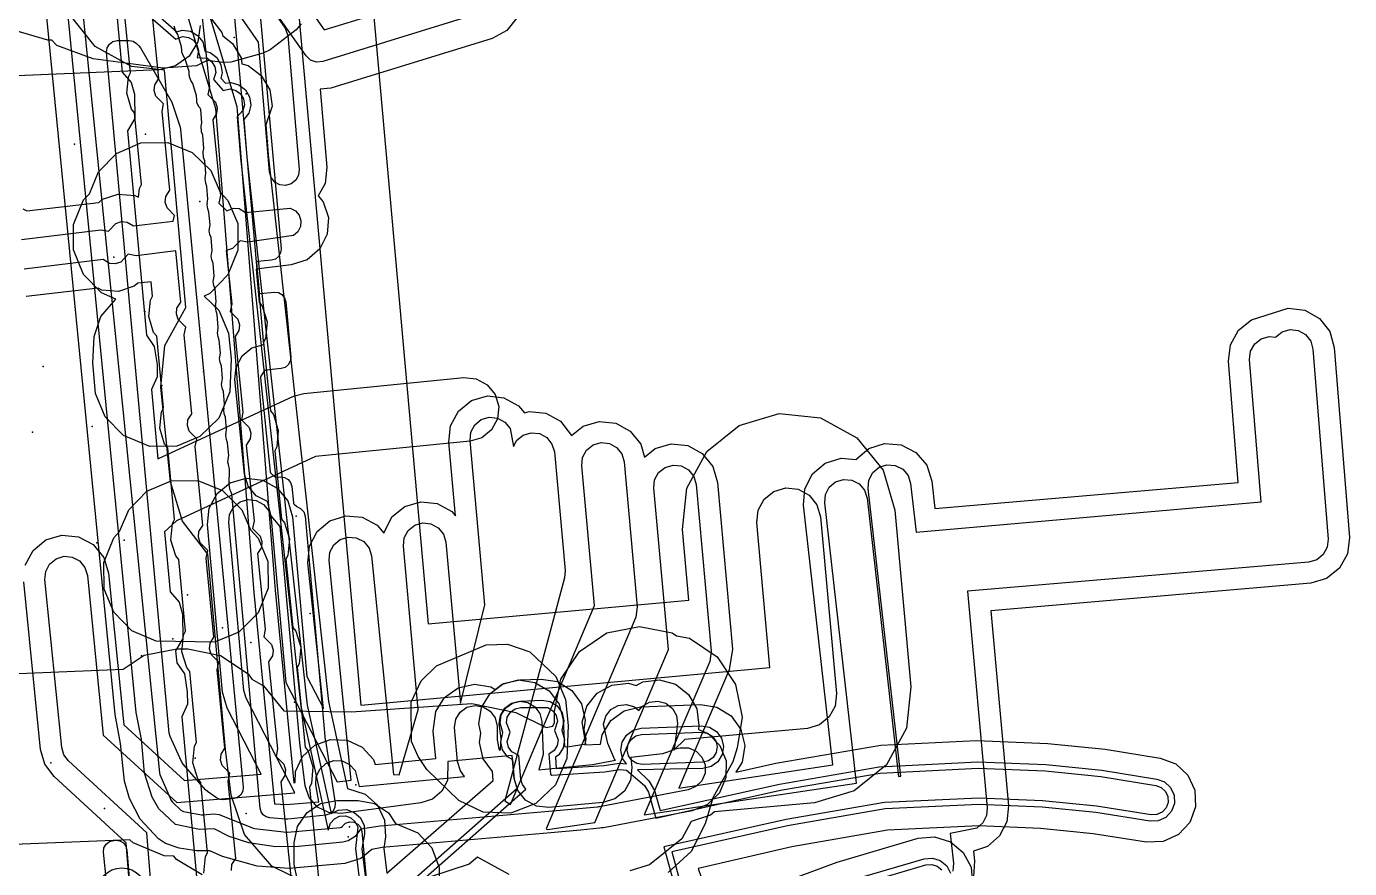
# Model space of a CAD drawing. Header units: metres. Extents: x 3158 to 3711, y 9867 to 11440.
# Drawn here: x 3250.2 to 3312.3, y 10075.3 to 10114.8 of the extents above; entities that cross this region are included whole.
import ezdxf

# ---------------------------------------------------------------- set-up
doc = ezdxf.new("R2010")
doc.units = ezdxf.units.M
for name, color, linetype in [('AI_GREENING_ALLOWED_ZONE', 4, 'Continuous'), ('AI_GREENING_EXCLUSIONS', 1, 'Continuous'), ('AI_GREENING_LAWN', 82, 'Continuous'), ('AI_GREENING_REJECTED', 6, 'Continuous'), ('AI_GREENING_SHRUBS', 92, 'Continuous')]:
    doc.layers.add(name, color=color, linetype=linetype)

# ---------------------------------------------------------------- blocks, each defined once
blk = doc.blocks.new('AI_SHRUB')
for radius in [1, 0.55]:
    blk.add_circle((0, 0), radius)

msp = doc.modelspace()

# ---------------------------------------------------------------- linework, layer by layer
at = {"layer": 'AI_GREENING_ALLOWED_ZONE'}
msp.add_lwpolyline([(3254.424, 10076.666), (3254.612, 10076.637), (3254.776, 10076.54), (3254.892, 10076.389), (3254.943, 10076.206), (3255.076, 10074.527), (3255.051, 10074.325), (3254.947, 10074.15), (3254.783, 10074.031), (3254.584, 10073.987), (3254.517, 10073.986), (3254.335, 10074.018), (3254.177, 10074.113), (3254.065, 10074.26), (3254.013, 10074.437), (3253.847, 10076.113), (3253.868, 10076.314), (3253.967, 10076.49), (3254.128, 10076.613), (3254.324, 10076.662), (3254.424, 10076.666)], close=True, dxfattribs=at)
at = {"layer": 'AI_GREENING_EXCLUSIONS'}
for points in [[(3253.758, 10123.146), (3254.723, 10112.697), (3255.138, 10112.217), (3255.305, 10111.655), (3255.312, 10110.518), (3254.977, 10109.935), (3255.861, 10100.356), (3256.224, 10099.834), (3256.355, 10098.99), (3256.361, 10098.405), (3256.096, 10097.815), (3256.397, 10094.55), (3262.751, 10097.495), (3263.235, 10097.627), (3270.74, 10098.366), (3271.322, 10098.308), (3271.839, 10098.032), (3272.21, 10097.58), (3272.38, 10097.02), (3272.322, 10096.438), (3272.046, 10095.921), (3271.594, 10095.55), (3271.034, 10095.38), (3263.782, 10094.666), (3257.275, 10091.65), (3256.713, 10091.135), (3256.973, 10088.315), (3257.389, 10087.835), (3257.556, 10087.274), (3257.563, 10086.136), (3257.229, 10085.553), (3257.28, 10084.996), (3257.643, 10084.474), (3257.774, 10083.63), (3257.78, 10083.045), (3257.515, 10082.455), (3258.79, 10068.656)], [(3258.415, 10122.931), (3264.201, 10114.678), (3271.271, 10116.858)], [(3262.363, 10122.519), (3265.907, 10083.007), (3285.097, 10084.765), (3284.482, 10091.565), (3284.544, 10092.147), (3284.824, 10092.66), (3285.279, 10093.028), (3285.841, 10093.194), (3286.423, 10093.132), (3286.937, 10092.852), (3287.304, 10092.396), (3287.47, 10091.835), (3288.222, 10083.545), (3288.16, 10082.963), (3287.881, 10082.449), (3287.426, 10082.08), (3286.865, 10081.914), (3281.107, 10081.387), (3280.609, 10080.904), (3280.064, 10080.726), (3278.575, 10080.556), (3278.619, 10080.073), (3278.558, 10079.491), (3278.279, 10078.977), (3277.824, 10078.609), (3277.262, 10078.443), (3274.736, 10078.211), (3274.154, 10078.273), (3273.64, 10078.552), (3273.271, 10079.007), (3273.105, 10079.568), (3273.007, 10080.645), (3270, 10080.369), (3269.973, 10079.472), (3269.707, 10078.966), (3269.272, 10078.596), (3268.73, 10078.416), (3264.99, 10077.927), (3264.405, 10077.966), (3263.879, 10078.227), (3263.494, 10078.669), (3263.308, 10079.226), (3263.054, 10081.241), (3263.054, 10081.241), (3262.137, 10091.391), (3261.705, 10091.881), (3261.53, 10092.551), (3261.002, 10092.829), (3260.634, 10093.278), (3260.464, 10093.834), (3260.01, 10098.278), (3260.067, 10098.865), (3260.345, 10099.385), (3260.802, 10099.757), (3261.367, 10099.924), (3259.889, 10116.49)], [(3271.683, 10115.52), (3264.126, 10113.19), (3263.836, 10113.164), (3263.56, 10113.258), (3263.347, 10113.457), (3258.098, 10120.909), (3262.369, 10114.753), (3262.492, 10114.413), (3263.026, 10108.133), (3262.995, 10107.862), (3262.864, 10107.622), (3262.65, 10107.452), (3262.388, 10107.376), (3262.116, 10107.407), (3261.877, 10107.539), (3261.707, 10107.752), (3261.631, 10108.014), (3261.112, 10114.108), (3258.153, 10118.373)], [(3258.583, 10116.154), (3260.099, 10111.077), (3261.891, 10088.394), (3262.778, 10079.367), (3262.831, 10079.372), (3262.852, 10079.885), (3263.18, 10080.593), (3263.754, 10081.121), (3264.487, 10081.39), (3265.267, 10081.358), (3265.975, 10081.03), (3266.503, 10080.456), (3266.588, 10080.224), (3269.426, 10080.504), (3269.306, 10081.792), (3269.43, 10082.701), (3269.842, 10083.364), (3270.477, 10083.817), (3271.238, 10083.994), (3271.238, 10083.994), (3272.007, 10083.866), (3272.208, 10083.74), (3272.545, 10083.992), (3273.301, 10084.185), (3274.073, 10084.073), (3274.744, 10083.675), (3275.212, 10083.05), (3275.404, 10082.294), (3275.458, 10081.072), (3275.601, 10081.057), (3276.46, 10081.188), (3276.296, 10082.205), (3276.513, 10082.954), (3277, 10083.564), (3277.683, 10083.941), (3278.459, 10084.028), (3278.826, 10083.922), (3279.142, 10084.1), (3279.916, 10084.195), (3280.668, 10083.986), (3281.283, 10083.505), (3281.667, 10082.826), (3281.761, 10082.051), (3281.747, 10081.863), (3282.2, 10081.672), (3282.748, 10081.116), (3283.041, 10080.393), (3283.036, 10079.613), (3282.732, 10078.894), (3282.176, 10078.346), (3281.453, 10078.053), (3277.298, 10077.258), (3277.201, 10077.258), (3277.108, 10077.231), (3276.217, 10077.148), (3274.829, 10077.018), (3274.829, 10077.018), (3274.829, 10077.018), (3266.91, 10076.329), (3266.434, 10076.234), (3265.914, 10075.808), (3265.167, 10075.582), (3262.549, 10075.347), (3261.055, 10075.451), (3259.431, 10075.9), (3258.834, 10076.177), (3258.202, 10076.178), (3257.395, 10076.3), (3256.761, 10076.513), (3256.427, 10076.731), (3255.562, 10077.655), (3255.062, 10078.627), (3254.828, 10079.433), (3254.647, 10081.204), (3254.389, 10082.563), (3250.753, 10119.762)], [(3257.627, 10115.859), (3259.102, 10110.997), (3260.896, 10088.289), (3261.87, 10078.372), (3262.422, 10078.345), (3263.944, 10078.476), (3263.808, 10079.26), (3263.824, 10079.649), (3263.988, 10080.003), (3264.275, 10080.268), (3264.642, 10080.402), (3265.031, 10080.386), (3265.385, 10080.222), (3265.65, 10079.935), (3265.839, 10079.192), (3270.78, 10079.653), (3270.595, 10079.918), (3270.444, 10080.36), (3270.301, 10081.963), (3270.365, 10082.348), (3270.365, 10082.348), (3270.572, 10082.679), (3270.889, 10082.906), (3271.269, 10082.994), (3271.654, 10082.93), (3271.985, 10082.724), (3272.212, 10082.406), (3272.3, 10082.026), (3272.305, 10081.377), (3272.401, 10080.898), (3272.462, 10080.913), (3272.489, 10081.437), (3272.408, 10082.134), (3272.464, 10082.521), (3272.663, 10082.856), (3272.976, 10083.09), (3273.354, 10083.186), (3273.74, 10083.131), (3274.076, 10082.931), (3274.309, 10082.619), (3274.406, 10082.241), (3274.459, 10080.691), (3274.258, 10079.978), (3274.55, 10080.005), (3274.55, 10080.005), (3276.781, 10080.213), (3277.854, 10080.419), (3277.831, 10080.438), (3277.504, 10081.204), (3277.293, 10082.12), (3277.401, 10082.495), (3277.644, 10082.8), (3277.986, 10082.988), (3278.374, 10083.031), (3278.749, 10082.923), (3278.957, 10082.757), (3279.115, 10082.958), (3279.454, 10083.15), (3279.842, 10083.198), (3280.218, 10083.093), (3280.525, 10082.853), (3280.717, 10082.513), (3280.764, 10082.126), (3280.627, 10081.034), (3280.595, 10080.943), (3280.889, 10080.999), (3281.279, 10080.997), (3281.638, 10080.845), (3281.912, 10080.567), (3282.059, 10080.205), (3282.056, 10079.815), (3281.904, 10079.456), (3281.626, 10079.182), (3281.265, 10079.035), (3277.11, 10078.24), (3277.061, 10078.24), (3277.015, 10078.226), (3274.736, 10078.014), (3274.736, 10078.014), (3274.736, 10078.014), (3266.817, 10077.324), (3265.896, 10077.188), (3265.653, 10076.84), (3265.321, 10076.635), (3265.069, 10076.577), (3262.992, 10076.374), (3261.91, 10076.358), (3260.657, 10076.553), (3259.74, 10076.851), (3259.033, 10077.198), (3258.352, 10077.167), (3257.221, 10077.401), (3256.433, 10078.146), (3256.124, 10078.695), (3255.764, 10079.816), (3255.634, 10081.402), (3255.384, 10082.661), (3251.75, 10119.838)], [(3266.098, 10120.033), (3269.077, 10086.812), (3281.296, 10087.931), (3280.996, 10091.249), (3281.203, 10093.189), (3282.136, 10094.902), (3283.654, 10096.128), (3285.526, 10096.679), (3287.466, 10096.473), (3289.179, 10095.539), (3290.404, 10094.021), (3290.956, 10092.15), (3291.707, 10083.864), (3291.503, 10081.924), (3290.571, 10080.21), (3289.055, 10078.982), (3287.184, 10078.429), (3282.494, 10077.999), (3282.313, 10077.847), (3281.411, 10077.552), (3280.969, 10076.738), (3279.453, 10075.511), (3278.521, 10075.235)], [(3255.591, 10116.068), (3257.292, 10114.593), (3257.532, 10114.659), (3257.919, 10114.611), (3258.258, 10114.418), (3258.498, 10114.109), (3258.594, 10113.679), (3258.845, 10113.614), (3259.157, 10113.379), (3259.355, 10113.043), (3259.409, 10112.656), (3259.346, 10112.415), (3259.564, 10112.171), (3259.811, 10112.205), (3260.188, 10112.107), (3260.5, 10111.872), (3260.698, 10111.536), (3260.752, 10111.149), (3260.654, 10110.772), (3260.43, 10110.475), (3260.574, 10108.71), (3263.401, 10083.007), (3264.523, 10077.928), (3264.846, 10078.082), (3265.236, 10078.103), (3265.604, 10077.973), (3265.894, 10077.712), (3266.062, 10077.36), (3266.083, 10076.97), (3265.966, 10076.27), (3266.324, 10073.361)], [(3263.123, 10114.956), (3262.877, 10114.677), (3261.666, 10113.746), (3261.334, 10113.579), (3259.823, 10113.167), (3259.439, 10113.141), (3258.711, 10113.236), (3258.209, 10112.987), (3256.651, 10112.884), (3253.355, 10113.314), (3251.655, 10113.951), (3251.423, 10114.198), (3251.234, 10114.189), (3249.684, 10114.641), (3248.294, 10115.688)], [(3250.006, 10104.853), (3253.713, 10105.298), (3254.075, 10105.232), (3254.43, 10105.598), (3254.69, 10105.682), (3254.962, 10105.661), (3255.252, 10105.483), (3257.119, 10105.707), (3257.183, 10105.97), (3256.825, 10106.332), (3256.745, 10106.594), (3256.772, 10106.865), (3256.957, 10107.152), (3256.592, 10110.848), (3256.665, 10111.208), (3256.307, 10111.571), (3256.228, 10111.832), (3256.255, 10112.104), (3256.439, 10112.391), (3256.134, 10115.477)], [(3250.066, 10106.283), (3250.247, 10106.191), (3253.622, 10106.584), (3253.793, 10106.731), (3254.534, 10106.973), (3255.312, 10106.913), (3255.487, 10106.825), (3255.528, 10107.243), (3255.624, 10107.422), (3255.304, 10110.784), (3255.161, 10110.958), (3254.934, 10111.705), (3255.011, 10112.481), (3255.106, 10112.66), (3254.841, 10115.349)], [(3263.492, 10074.587), (3261.74, 10075.456), (3260.456, 10076.932), (3259.835, 10078.787), (3259.568, 10080.926), (3258.74, 10090.089), (3257.548, 10091.627), (3256.982, 10093.478), (3256.528, 10097.923), (3256.717, 10099.879), (3257.699, 10101.655), (3256.706, 10112.781), (3255.16, 10112.957), (3253.451, 10113.904), (3252.236, 10115.435)], [(3255.323, 10115.903), (3257.236, 10114.245), (3257.554, 10114.36), (3257.825, 10114.326), (3258.062, 10114.191), (3258.229, 10113.975), (3258.302, 10113.712), (3258.234, 10113.382), (3258.715, 10113.344), (3258.933, 10113.179), (3259.071, 10112.944), (3259.109, 10112.673), (3258.999, 10112.354), (3259.463, 10111.833), (3259.793, 10111.906), (3260.058, 10111.837), (3260.276, 10111.672), (3260.414, 10111.437), (3260.452, 10111.166), (3260.384, 10110.902), (3260.115, 10110.592), (3260.276, 10108.677), (3263.105, 10082.959), (3264.389, 10077.139), (3264.491, 10077.471), (3264.674, 10077.674), (3264.92, 10077.792), (3265.193, 10077.806), (3265.451, 10077.715), (3265.654, 10077.532), (3265.771, 10077.286), (3265.656, 10076.275), (3266.053, 10073.083)], [(3258.445, 10115.547), (3258.81, 10112.002), (3258.738, 10111.642), (3259.097, 10111.281), (3259.178, 10111.02), (3259.152, 10110.748), (3258.969, 10110.46), (3259.334, 10106.916), (3259.262, 10106.556), (3259.625, 10106.184), (3259.936, 10106.313), (3260.208, 10106.292), (3260.499, 10106.114), (3262.6, 10106.312), (3262.843, 10106.189), (3263.021, 10105.982), (3263.106, 10105.722), (3263.085, 10105.45), (3262.962, 10105.206), (3262.754, 10105.028), (3260.616, 10104.718), (3260.254, 10104.784), (3259.9, 10104.418), (3259.6, 10104.337), (3259.858, 10101.83), (3259.786, 10101.469), (3260.145, 10101.108), (3260.226, 10100.847), (3260.2, 10100.575), (3260.017, 10100.288), (3260.382, 10096.744), (3260.31, 10096.383), (3260.67, 10096.022), (3260.75, 10095.761), (3260.724, 10095.489), (3260.541, 10095.202), (3260.907, 10091.657), (3260.834, 10091.297), (3261.194, 10090.936), (3261.274, 10090.675), (3261.249, 10090.403), (3261.065, 10090.116), (3261.431, 10086.571), (3261.358, 10086.211), (3261.718, 10085.85), (3261.798, 10085.589), (3261.773, 10085.317), (3261.59, 10085.029), (3262.009, 10080.956), (3261.937, 10080.595), (3262.297, 10080.234), (3262.377, 10079.973), (3262.352, 10079.701), (3262.168, 10079.414), (3262.643, 10074.81)], [(3258.382, 10114.885), (3258.262, 10114.114), (3257.856, 10113.447), (3257.226, 10112.987), (3256.468, 10112.802), (3248.652, 10112.472)], [(3258.913, 10115.173), (3259.392, 10114.557), (3259.436, 10114.397), (3259.903, 10114.044), (3260.299, 10113.372), (3260.34, 10113.081), (3260.624, 10113.007), (3261.246, 10112.537), (3261.642, 10111.865), (3261.75, 10111.092), (3261.464, 10110.217), (3261.568, 10108.819), (3264.39, 10083.169), (3265.29, 10079.088), (3266.115, 10078.833), (3266.695, 10078.311), (3267.031, 10077.607), (3267.072, 10076.827), (3266.993, 10076.276), (3267.134, 10075.124), (3272.117, 10079.468), (3272.082, 10079.894), (3271.653, 10080.489), (3271.473, 10081.248), (3271.544, 10081.689), (3271.441, 10082.123), (3271.565, 10082.893), (3271.975, 10083.558), (3272.607, 10084.014), (3273.367, 10084.194), (3274.366, 10084.231), (3275.136, 10084.107), (3275.801, 10083.697), (3276.258, 10083.064), (3276.437, 10082.305), (3276.366, 10081.864), (3276.469, 10081.43), (3276.424, 10081.15), (3277.154, 10081.179), (3277.225, 10081.619), (3277.633, 10082.284), (3278.265, 10082.741), (3279.024, 10082.923), (3281.842, 10083.03), (3282.612, 10082.907), (3283.277, 10082.498), (3283.735, 10081.866), (3283.916, 10081.107), (3283.793, 10080.336), (3283.497, 10079.854), (3285.378, 10080.291), (3290.292, 10081.128), (3294.792, 10081.348), (3298.131, 10081.21), (3300.825, 10080.935), (3303.395, 10080.525), (3304.127, 10080.254), (3304.699, 10079.724), (3305.025, 10079.015), (3305.055, 10078.235), (3304.784, 10077.503), (3304.254, 10076.931), (3303.545, 10076.605), (3302.765, 10076.575), (3300.252, 10076.976), (3297.787, 10077.224), (3294.896, 10077.348), (3290.611, 10077.138), (3286.119, 10076.359), (3281.729, 10075.342), (3281.872, 10074.944)], [(3273.245, 10115.255), (3272.753, 10114.649), (3272.066, 10114.278), (3264.51, 10111.948), (3264.01, 10111.903), (3264.321, 10108.243), (3264.234, 10107.468), (3263.918, 10106.894), (3264.154, 10106.619), (3264.397, 10105.877), (3264.337, 10105.099), (3263.984, 10104.403), (3263.391, 10103.895), (3262.65, 10103.653), (3260.998, 10103.454), (3261.145, 10101.9), (3261.289, 10101.726), (3261.519, 10100.981), (3261.446, 10100.204), (3261.351, 10100.024), (3261.67, 10096.814), (3261.813, 10096.64), (3262.043, 10095.894), (3261.97, 10095.117), (3261.875, 10094.938), (3262.194, 10091.727), (3262.337, 10091.554), (3262.567, 10090.808), (3262.494, 10090.031), (3262.4, 10089.852), (3262.718, 10086.641), (3262.862, 10086.468), (3263.092, 10085.722), (3263.019, 10084.945), (3262.924, 10084.766), (3263.297, 10081.026), (3263.44, 10080.852), (3263.67, 10080.106), (3263.597, 10079.329), (3263.502, 10079.15), (3263.93, 10074.88)], [(3259.841, 10075.252), (3259.867, 10075.524), (3260.052, 10075.811), (3259.693, 10079.446), (3259.767, 10079.807), (3259.409, 10080.169), (3259.329, 10080.43), (3259.356, 10080.702), (3259.54, 10080.989), (3259.178, 10084.655), (3259.252, 10085.015), (3258.894, 10085.378), (3258.815, 10085.639), (3258.842, 10085.911), (3259.026, 10086.197), (3258.661, 10089.894), (3258.735, 10090.254), (3258.377, 10090.616), (3258.298, 10090.878), (3258.324, 10091.149), (3258.509, 10091.436), (3258.144, 10095.132), (3258.218, 10095.492), (3257.86, 10095.855), (3257.78, 10096.116), (3257.807, 10096.388), (3257.991, 10096.675), (3257.626, 10100.371), (3257.7, 10100.731), (3257.342, 10101.094), (3257.263, 10101.355), (3257.29, 10101.627), (3257.474, 10101.913), (3257.237, 10104.312), (3255.37, 10104.087), (3255.008, 10104.153), (3254.653, 10103.788), (3254.394, 10103.703), (3254.121, 10103.724), (3253.831, 10103.902), (3250.123, 10103.457)], [(3258.547, 10075.125), (3258.623, 10075.901), (3258.719, 10076.08), (3258.405, 10079.382), (3258.262, 10079.556), (3258.036, 10080.303), (3258.112, 10081.079), (3258.207, 10081.258), (3257.891, 10084.59), (3257.748, 10084.764), (3257.521, 10085.511), (3257.597, 10086.288), (3257.693, 10086.467), (3257.374, 10089.829), (3257.231, 10090.003), (3257.004, 10090.75), (3257.08, 10091.526), (3257.176, 10091.705), (3256.856, 10095.068), (3256.713, 10095.242), (3256.486, 10095.989), (3256.563, 10096.765), (3256.658, 10096.944), (3256.339, 10100.306), (3256.196, 10100.481), (3255.969, 10101.227), (3256.045, 10102.004), (3256.141, 10102.183), (3256.074, 10102.862), (3255.461, 10102.801), (3255.29, 10102.655), (3254.549, 10102.412), (3253.771, 10102.472), (3253.59, 10102.564), (3250.215, 10102.171)], [(3250.179, 10089.57), (3250.546, 10090.258), (3251.148, 10090.754), (3251.895, 10090.982), (3252.671, 10090.906), (3253.36, 10090.54), (3253.856, 10089.937), (3254.084, 10089.191), (3254.794, 10082.082), (3257.638, 10079.473), (3261.247, 10079.766), (3259.647, 10082.869), (3259.433, 10083.606), (3258.722, 10091.474), (3258.804, 10092.25), (3259.178, 10092.935), (3259.785, 10093.425), (3260.534, 10093.646), (3261.31, 10093.563), (3261.995, 10093.189), (3262.485, 10092.582), (3262.705, 10091.834), (3263.381, 10084.355), (3264.162, 10082.841), (3263.43, 10089.683), (3263.5, 10090.46), (3263.862, 10091.151), (3264.461, 10091.651), (3265.206, 10091.884), (3265.983, 10091.814), (3266.675, 10091.452), (3266.987, 10091.078), (3267.368, 10091.836), (3267.975, 10092.326), (3268.724, 10092.546), (3269.5, 10092.464), (3270.185, 10092.09), (3270.348, 10091.888), (3270.037, 10095.335), (3270.119, 10096.111), (3270.493, 10096.796), (3271.1, 10097.287), (3271.849, 10097.507), (3272.624, 10097.424), (3273.31, 10097.051), (3273.583, 10096.713), (3273.813, 10096.78), (3274.589, 10096.698), (3275.274, 10096.324), (3275.785, 10095.645), (3276.34, 10096.093), (3277.089, 10096.314), (3277.865, 10096.231), (3278.55, 10095.858), (3279.04, 10095.25), (3279.22, 10094.641), (3279.716, 10095.043), (3280.465, 10095.263), (3281.241, 10095.18), (3281.926, 10094.807), (3282.416, 10094.2), (3282.637, 10093.451), (3283.344, 10085.626), (3283.192, 10084.662), (3280.825, 10079.109), (3288.05, 10080.198), (3286.676, 10092.378), (3286.741, 10093.156), (3287.099, 10093.849), (3287.695, 10094.353), (3288.439, 10094.59), (3289.134, 10094.531), (3289.731, 10095.036), (3290.475, 10095.274), (3291.253, 10095.208), (3291.946, 10094.85), (3292.45, 10094.254), (3292.687, 10093.51), (3292.832, 10092.225), (3307.056, 10093.448), (3306.598, 10099.136), (3306.689, 10099.911), (3307.069, 10100.592), (3307.681, 10101.077), (3309.408, 10101.618), (3310.183, 10101.527), (3310.865, 10101.147), (3311.349, 10100.535), (3311.562, 10099.785), (3312.279, 10090.875), (3312.189, 10090.102), (3311.812, 10089.422), (3311.204, 10088.938), (3310.457, 10088.722), (3295.455, 10087.432), (3296.281, 10078.285), (3296.207, 10077.537), (3295.863, 10076.87), (3295.296, 10076.377), (3294.646, 10076.148), (3294.696, 10075.706), (3294.637, 10074.952)], [(3256.704, 10066.657), (3255.882, 10077.012), (3252.204, 10080.387), (3251.986, 10080.677), (3251.885, 10081.025), (3251.099, 10088.892), (3251.136, 10089.281), (3251.32, 10089.625), (3251.621, 10089.873), (3251.994, 10089.987), (3252.382, 10089.949), (3252.727, 10089.766), (3252.975, 10089.464), (3253.089, 10089.091), (3253.837, 10081.603), (3257.284, 10078.441), (3262.824, 10078.891), (3260.536, 10083.328), (3260.429, 10083.696), (3259.718, 10091.564), (3259.759, 10091.952), (3259.946, 10092.294), (3260.249, 10092.539), (3260.624, 10092.65), (3261.012, 10092.608), (3261.354, 10092.422), (3261.599, 10092.118), (3261.71, 10091.744), (3262.403, 10084.071), (3264.806, 10079.411), (3265.459, 10079.484), (3264.424, 10089.789), (3264.459, 10090.178), (3264.64, 10090.523), (3264.94, 10090.773), (3265.312, 10090.89), (3265.701, 10090.855), (3266.047, 10090.674), (3266.297, 10090.374), (3266.413, 10090.002), (3267.444, 10079.744), (3267.705, 10079.743), (3268.602, 10082.787), (3267.908, 10090.464), (3267.949, 10090.852), (3268.136, 10091.195), (3268.439, 10091.44), (3268.814, 10091.55), (3269.202, 10091.509), (3269.544, 10091.322), (3269.789, 10091.019), (3269.9, 10090.644), (3270.584, 10083.076), (3271.729, 10087.717), (3271.033, 10095.425), (3271.074, 10095.813), (3271.261, 10096.156), (3271.564, 10096.401), (3271.939, 10096.511), (3272.326, 10096.47), (3272.669, 10096.283), (3272.914, 10095.979), (3273.067, 10095.139), (3273.225, 10095.429), (3273.528, 10095.674), (3273.903, 10095.785), (3274.291, 10095.743), (3274.633, 10095.556), (3274.878, 10095.253), (3274.989, 10094.879), (3275.49, 10089.326), (3275.461, 10088.978), (3272.673, 10078.523), (3272.925, 10078.351), (3276.865, 10087.679), (3276.273, 10094.232), (3276.314, 10094.62), (3276.501, 10094.962), (3276.805, 10095.208), (3277.179, 10095.318), (3277.567, 10095.276), (3277.909, 10095.09), (3278.155, 10094.786), (3278.265, 10094.412), (3278.879, 10087.611), (3278.805, 10087.131), (3274.612, 10077.206), (3274.665, 10077.169), (3276.88, 10077.503), (3280.334, 10085.607), (3279.649, 10093.181), (3279.69, 10093.569), (3279.877, 10093.912), (3280.181, 10094.157), (3280.555, 10094.267), (3280.943, 10094.226), (3281.286, 10094.039), (3281.531, 10093.736), (3281.641, 10093.361), (3282.348, 10085.536), (3282.272, 10085.054), (3279.203, 10077.853), (3289.152, 10079.353), (3287.669, 10092.49), (3287.702, 10092.879), (3287.881, 10093.226), (3288.179, 10093.477), (3288.551, 10093.596), (3288.94, 10093.563), (3289.286, 10093.384), (3289.538, 10093.086), (3289.657, 10092.714), (3291.131, 10079.651), (3291.23, 10079.666), (3289.706, 10093.174), (3289.738, 10093.563), (3289.917, 10093.91), (3290.215, 10094.161), (3290.587, 10094.28), (3290.976, 10094.247), (3291.323, 10094.068), (3291.574, 10093.77), (3291.693, 10093.398), (3291.951, 10091.113), (3308.132, 10092.537), (3307.595, 10099.216), (3307.64, 10099.604), (3307.83, 10099.944), (3308.136, 10100.186), (3308.512, 10100.293), (3308.8, 10100.259), (3309.113, 10100.515), (3309.488, 10100.621), (3309.876, 10100.576), (3310.217, 10100.386), (3310.459, 10100.08), (3310.565, 10099.704), (3311.282, 10090.795), (3311.237, 10090.408), (3311.049, 10090.068), (3310.744, 10089.826), (3310.371, 10089.718), (3294.368, 10088.343), (3295.285, 10078.195), (3295.248, 10077.821), (3295.076, 10077.487), (3294.793, 10077.241), (3293.545, 10076.981), (3293.702, 10075.594), (3293.673, 10075.217)], [(3239.695, 10066.401), (3255.627, 10067.58), (3254.916, 10076.541), (3251.528, 10079.651), (3251.091, 10080.229), (3250.89, 10080.925), (3250.103, 10088.793)], [(3246.46, 10084.344), (3254.767, 10084.687), (3255.753, 10085.346), (3257.284, 10085.65), (3257.806, 10085.645), (3259.337, 10085.341), (3260.634, 10084.473), (3260.803, 10084.221), (3261.356, 10083.908), (3262.303, 10082.742), (3265.474, 10082.689), (3271.126, 10083.075), (3273.178, 10082.666), (3274.601, 10081.959), (3274.917, 10082.018), (3274.988, 10082.187), (3274.988, 10082.7), (3275.292, 10084.231), (3276.16, 10085.528), (3277.457, 10086.396), (3278.988, 10086.7), (3280.519, 10086.396), (3280.718, 10086.262), (3281.321, 10086.143), (3282.618, 10085.275), (3283.486, 10083.978), (3283.79, 10082.447), (3283.569, 10081.006), (3283.357, 10080.351), (3282.418, 10078.656), (3282.062, 10077.441), (3281.403, 10076.137), (3280.319, 10075.157)], [(3267.449, 10074.005), (3273.244, 10079.113), (3273.117, 10079.513), (3273.042, 10080.434), (3272.79, 10080.588), (3272.562, 10080.905), (3272.472, 10081.284), (3272.569, 10081.726), (3272.44, 10082.159), (3272.502, 10082.545), (3272.707, 10082.877), (3273.023, 10083.105), (3273.403, 10083.195), (3274.402, 10083.231), (3274.788, 10083.169), (3275.12, 10082.965), (3275.348, 10082.648), (3275.438, 10082.269), (3275.341, 10081.827), (3275.47, 10081.394), (3275.408, 10081.008), (3275.203, 10080.676), (3275.038, 10080.557), (3275.081, 10080.037), (3277.328, 10080.171), (3278.026, 10080.282), (3278.379, 10080.247), (3278.191, 10080.507), (3278.101, 10080.886), (3278.162, 10081.271), (3278.367, 10081.604), (3278.683, 10081.833), (3279.062, 10081.923), (3281.88, 10082.03), (3282.265, 10081.969), (3282.597, 10081.764), (3282.826, 10081.449), (3282.917, 10081.069), (3282.855, 10080.684), (3282.651, 10080.351), (3282.335, 10080.122), (3281.956, 10080.032), (3278.891, 10079.964), (3279.418, 10079.455), (3279.685, 10079.008), (3279.954, 10078.057), (3285.549, 10079.305), (3290.219, 10080.115), (3294.841, 10080.349), (3298.03, 10080.215), (3300.668, 10079.948), (3303.238, 10079.538), (3303.603, 10079.402), (3303.89, 10079.137), (3304.053, 10078.782), (3304.068, 10078.392), (3303.932, 10078.027), (3303.667, 10077.74), (3303.312, 10077.577), (3302.922, 10077.562), (3300.381, 10077.968), (3297.858, 10078.222), (3294.893, 10078.349), (3290.5, 10078.134), (3285.919, 10077.34), (3280.499, 10076.125), (3280.941, 10074.514)], [(3267.647, 10073.779), (3273.655, 10079.068), (3273.491, 10079.275), (3273.416, 10079.538), (3273.325, 10080.649), (3272.995, 10080.808), (3272.835, 10081.03), (3272.772, 10081.295), (3272.923, 10081.739), (3272.74, 10082.17), (3272.783, 10082.44), (3272.927, 10082.672), (3273.148, 10082.832), (3273.414, 10082.895), (3274.683, 10082.888), (3274.915, 10082.745), (3275.075, 10082.523), (3275.138, 10082.258), (3274.988, 10081.814), (3275.17, 10081.383), (3275.127, 10081.113), (3274.983, 10080.881), (3274.725, 10080.712), (3274.801, 10079.773), (3274.877, 10079.719), (3277.353, 10079.872), (3278.063, 10079.985), (3278.372, 10079.954), (3279.21, 10079.239), (3279.397, 10078.926), (3279.74, 10077.711), (3285.6, 10079.01), (3290.27, 10079.82), (3294.856, 10080.049), (3298, 10079.916), (3300.62, 10079.651), (3303.19, 10079.241), (3303.446, 10079.146), (3303.647, 10078.961), (3303.761, 10078.713), (3303.771, 10078.44), (3303.676, 10078.184), (3303.491, 10077.983), (3303.243, 10077.869), (3302.97, 10077.859), (3300.42, 10078.266), (3297.88, 10078.522), (3294.892, 10078.649), (3290.467, 10078.433), (3285.86, 10077.634), (3280.122, 10076.358), (3280.643, 10074.48)], [(3262.942, 10074.775), (3262.79, 10075.54), (3262.79, 10076.54), (3262.942, 10077.305), (3263.376, 10077.954), (3264.025, 10078.388), (3264.79, 10078.54), (3265.79, 10078.54), (3266.555, 10078.388), (3267.204, 10077.954), (3267.537, 10077.456), (3268.592, 10077.012), (3269.239, 10076.313), (3269.58, 10075.396), (3269.58, 10074.604)], [(3258.472, 10075.048), (3257.275, 10075.771), (3257.151, 10075.926), (3256.685, 10075.942), (3255.24, 10076.546), (3255.073, 10076.692), (3246.527, 10076.34)], [(3284.998, 10074.44), (3288.245, 10075.638), (3292.045, 10076.758), (3292.822, 10076.829), (3293.567, 10076.596), (3294.166, 10076.097), (3294.528, 10075.405), (3294.599, 10074.628)], [(3272.862, 10075.068), (3271.384, 10075.882), (3270.99, 10075.547), (3269.184, 10074.945)], [(3288.527, 10074.679), (3292.327, 10075.799), (3292.716, 10075.834), (3293.088, 10075.718), (3293.388, 10075.468), (3293.569, 10075.123)], [(3288.612, 10074.391), (3292.412, 10075.511), (3292.684, 10075.536), (3292.945, 10075.455), (3293.155, 10075.28)]]:
    msp.add_lwpolyline(points, dxfattribs=at)
for points in [[(3253.759, 10102.339), (3252.91, 10103.207), (3252.442, 10104.36), (3252.442, 10105.548), (3252.91, 10106.701), (3253.182, 10106.992), (3253.611, 10108.017), (3254.46, 10108.885), (3255.6, 10109.377), (3256.858, 10109.391), (3258.011, 10108.923), (3258.879, 10108.074), (3259.315, 10107.068), (3259.684, 10106.679), (3260.138, 10105.596), (3260.152, 10104.338), (3259.684, 10103.185), (3258.835, 10102.317), (3258.566, 10102.19), (3259.26, 10101.533), (3259.707, 10100.458), (3259.84, 10099.241), (3259.763, 10097.696), (3259.248, 10096.464), (3258.371, 10095.609), (3257.287, 10095.156), (3256.018, 10095.139), (3254.786, 10095.654), (3253.931, 10096.531), (3253.478, 10097.615), (3253.345, 10099.068), (3253.413, 10100.29), (3253.724, 10101.237), (3254.426, 10102.045), (3253.759, 10102.339)], [(3254.601, 10091.144), (3255.03, 10092.169), (3255.879, 10093.037), (3257.019, 10093.529), (3258.277, 10093.543), (3259.43, 10093.075), (3260.336, 10092.169), (3260.734, 10091.22), (3261.103, 10090.831), (3261.557, 10089.748), (3261.571, 10088.49), (3261.103, 10087.337), (3260.197, 10086.431), (3259.044, 10085.963), (3256.318, 10085.999), (3255.178, 10086.491), (3254.329, 10087.359), (3253.875, 10088.442), (3253.861, 10089.7), (3254.329, 10090.853), (3254.601, 10091.144)], [(3268.295, 10081.302), (3268.27, 10083.151), (3268.748, 10084.15), (3269.46, 10084.845), (3271.796, 10085.831), (3272.79, 10085.858), (3273.84, 10085.506), (3275.064, 10084.347), (3275.511, 10083.272), (3275.644, 10082.055), (3275.567, 10080.51), (3275.045, 10079.272), (3274.122, 10078.39), (3272.948, 10077.942), (3271.645, 10077.992), (3270.509, 10078.527), (3269.004, 10079.981), (3268.595, 10080.594), (3268.295, 10081.302)], [(3281.891, 10081.731), (3282.161, 10081.687), (3282.393, 10081.544), (3282.554, 10081.323), (3282.617, 10081.058), (3282.574, 10080.788), (3282.431, 10080.555), (3282.21, 10080.395), (3281.944, 10080.332), (3279.127, 10080.225), (3278.857, 10080.268), (3278.624, 10080.411), (3278.464, 10080.632), (3278.401, 10080.897), (3278.444, 10081.167), (3278.587, 10081.4), (3278.808, 10081.56), (3279.073, 10081.623), (3281.891, 10081.731)]]:
    msp.add_lwpolyline(points, close=True, dxfattribs=at)
at = {"layer": 'AI_GREENING_LAWN'}
for points in [[(3252.49, 10119.348), (3256.467, 10079.83), (3256.487, 10079.755), (3257.023, 10078.536), (3257.079, 10078.456), (3257.478, 10078.077), (3257.603, 10078.014), (3258.445, 10077.862), (3258.511, 10077.859), (3259.043, 10077.906), (3259.275, 10077.871), (3260.858, 10077.229), (3260.925, 10077.212), (3262.429, 10077.048), (3262.478, 10077.047), (3264.966, 10077.271), (3265.014, 10077.286), (3265.051, 10077.32), (3265.055, 10077.325), (3265.202, 10077.463), (3265.391, 10077.531), (3265.592, 10077.519), (3265.772, 10077.429), (3265.902, 10077.275), (3265.961, 10077.083), (3266.37, 10072.698)], [(3261.021, 10117.307), (3262.171, 10104.414), (3262.15, 10104.22), (3262.057, 10104.049), (3261.905, 10103.927), (3261.718, 10103.872), (3261.07, 10103.813), (3261.029, 10103.801), (3261.025, 10103.76), (3261.15, 10102.364), (3261.161, 10102.324), (3261.203, 10102.319), (3261.851, 10102.378), (3262.045, 10102.357), (3262.216, 10102.264), (3262.339, 10102.112), (3262.394, 10101.924), (3262.625, 10099.332), (3262.604, 10099.139), (3262.511, 10098.968), (3262.36, 10098.846), (3262.174, 10098.79), (3261.473, 10098.723), (3261.424, 10098.707), (3261.386, 10098.672), (3261.228, 10098.436), (3261.211, 10098.398), (3261.209, 10098.357), (3261.664, 10093.944), (3261.677, 10093.902), (3261.703, 10093.868), (3261.858, 10093.727), (3261.899, 10093.702), (3261.947, 10093.696), (3262.142, 10093.71), (3262.332, 10093.687), (3262.5, 10093.594), (3262.62, 10093.445), (3262.676, 10093.262), (3262.751, 10092.51), (3262.763, 10092.468), (3262.789, 10092.434), (3262.909, 10092.323), (3263.017, 10092.257), (3263.087, 10092.228), (3263.233, 10092.069), (3263.299, 10091.863), (3264.248, 10081.357), (3264.25, 10081.341), (3264.708, 10078.414), (3264.699, 10078.214), (3264.611, 10078.033), (3264.459, 10077.901), (3264.267, 10077.84), (3262.483, 10077.65), (3262.382, 10077.649), (3261.639, 10077.721), (3261.473, 10077.767), (3261.332, 10077.866), (3261.234, 10078.008), (3261.189, 10078.174), (3259.863, 10092.903), (3259.837, 10092.993), (3259.786, 10093.093), (3259.732, 10093.338), (3259.759, 10094.079), (3259.703, 10094.288), (3259.71, 10094.289), (3259.675, 10094.4), (3259.697, 10094.533), (3259.687, 10094.535), (3259.716, 10094.712), (3259.666, 10095.316), (3259.609, 10095.471), (3259.578, 10095.659), (3259.595, 10095.734), (3259.589, 10095.735), (3259.619, 10095.915), (3259.569, 10096.518), (3259.512, 10096.673), (3259.481, 10096.861), (3259.498, 10096.936), (3259.492, 10096.937), (3259.522, 10097.117), (3259.472, 10097.72), (3259.415, 10097.875), (3259.384, 10098.063), (3259.401, 10098.138), (3259.394, 10098.139), (3259.424, 10098.319), (3259.374, 10098.922), (3259.317, 10099.077), (3259.287, 10099.265), (3259.304, 10099.34), (3259.297, 10099.341), (3259.327, 10099.521), (3259.277, 10100.124), (3259.22, 10100.279), (3259.19, 10100.467), (3259.207, 10100.542), (3259.2, 10100.543), (3259.23, 10100.723), (3259.18, 10101.326), (3259.123, 10101.481), (3259.093, 10101.669), (3259.109, 10101.744), (3259.103, 10101.745), (3259.133, 10101.925), (3259.083, 10102.528), (3259.026, 10102.683), (3258.995, 10102.871), (3259.012, 10102.946), (3259.006, 10102.947), (3259.036, 10103.127), (3258.986, 10103.73), (3258.929, 10103.885), (3258.898, 10104.073), (3258.915, 10104.148), (3258.909, 10104.149), (3258.939, 10104.329), (3258.889, 10104.932), (3258.832, 10105.087), (3258.801, 10105.275), (3258.818, 10105.35), (3258.812, 10105.351), (3258.842, 10105.531), (3258.792, 10106.134), (3258.735, 10106.289), (3258.704, 10106.477), (3258.721, 10106.552), (3258.714, 10106.553), (3258.744, 10106.733), (3258.694, 10107.336), (3258.637, 10107.491), (3258.607, 10107.679), (3258.624, 10107.754), (3258.617, 10107.755), (3258.647, 10107.935), (3258.597, 10108.538), (3258.542, 10108.689), (3258.52, 10108.956), (3258.551, 10109.114), (3258.5, 10109.74), (3258.445, 10109.891), (3258.423, 10110.158), (3258.453, 10110.316), (3258.403, 10110.935), (3258.395, 10110.971), (3258.376, 10111.002), (3258.328, 10111.06), (3258.229, 10111.256), (3258.226, 10111.398), (3258.224, 10111.398), (3258.214, 10111.581), (3258.035, 10112.159), (3257.945, 10112.298), (3257.875, 10112.474), (3257.875, 10112.551), (3257.869, 10112.55), (3257.859, 10112.733), (3257.679, 10113.311), (3257.59, 10113.45), (3257.519, 10113.626), (3257.52, 10113.703), (3257.513, 10113.703), (3257.503, 10113.885), (3257.324, 10114.463), (3257.236, 10114.599), (3257.158, 10114.846)]]:
    msp.add_lwpolyline(points, dxfattribs=at)
msp.add_lwpolyline([(3260.391, 10079.164), (3260.372, 10078.974), (3260.283, 10078.804), (3260.137, 10078.68), (3259.955, 10078.621), (3259.494, 10078.563), (3259.308, 10078.575), (3259.139, 10078.654), (3258.717, 10078.958), (3258.633, 10079.035), (3257.582, 10080.243), (3257.504, 10080.364), (3256.973, 10081.531), (3256.931, 10081.692), (3253.993, 10113.631), (3254.017, 10113.836), (3254.122, 10114.014), (3254.289, 10114.135), (3254.491, 10114.177), (3255.044, 10114.177), (3255.23, 10114.141), (3255.389, 10114.038), (3255.486, 10113.945), (3255.574, 10113.833), (3257.043, 10111.282), (3257.086, 10111.187), (3257.437, 10110.109), (3257.46, 10110.001), (3260.391, 10079.164)], close=True, dxfattribs=at)
at = {"layer": 'AI_GREENING_REJECTED'}
for p in [(3259.97, 10114.32), (3260.53, 10111.67), (3255.81, 10109.79), (3252.49, 10109.32), (3261.53, 10109.47), (3258.37, 10106.63), (3254.33, 10104.01), (3261.18, 10101.88), (3255.78, 10101.47), (3251.02, 10098.89), (3258.54, 10098.64), (3256.58, 10098), (3250.51, 10095.81), (3253.32, 10096.08), (3262.88, 10091.87), (3253.53, 10090.62), (3254.82, 10090.75), (3257.79, 10088.18), (3263.53, 10087.31), (3259.42, 10086.63), (3257.1, 10086.12), (3260.75, 10085.95), (3255.63, 10085.31), (3262.8, 10083.14), (3251.38, 10080.3), (3258.15, 10080.52), (3265.68, 10079.27), (3253.89, 10078.15), (3260.53, 10077.92), (3265.38, 10077.29), (3265.32, 10076.83)]:
    msp.add_point(p, dxfattribs=at)

# ---------------------------------------------------------------- block references
at = {"layer": 'AI_GREENING_SHRUBS', "xscale": 1.2, "yscale": 1.2}
msp.add_blockref('AI_SHRUB', (3254.706, 10074.167), dxfattribs=at)

doc.saveas('drawing.dxf')
